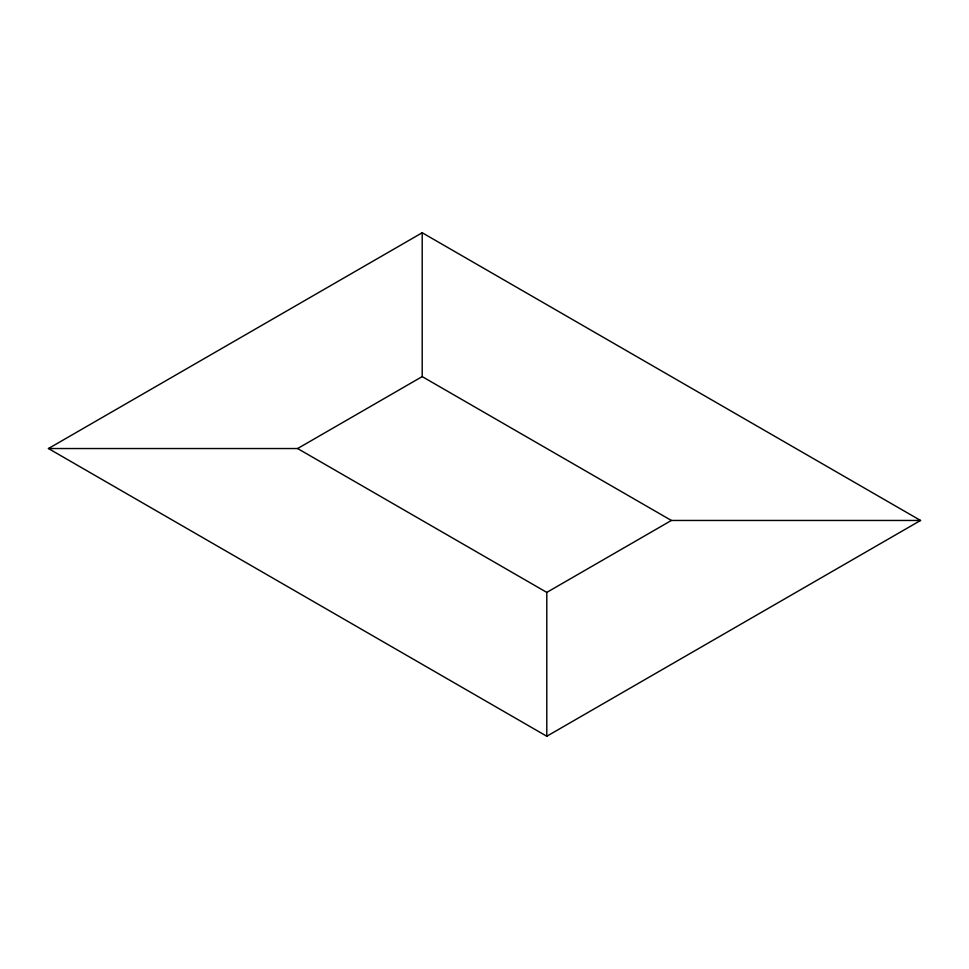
<?xml version="1.0" encoding="UTF-8"?>
<svg xmlns="http://www.w3.org/2000/svg" width="969" height="969" viewBox="0 0 969 969"><rect width="100%" height="100%" fill="white"/><g stroke="black" fill="none" stroke-linecap="round" stroke-linejoin="round"><path stroke-width="1.45" d="M48.45 448.538L422.205 232.754L920.55 520.462L546.795 736.246L48.45 448.538L297.616 448.538L546.795 592.398L671.384 520.462L920.55 520.462M297.616 448.538L422.205 376.602L671.384 520.462M546.795 592.398L546.795 736.246M422.205 232.754L422.205 376.602"/></g></svg>
